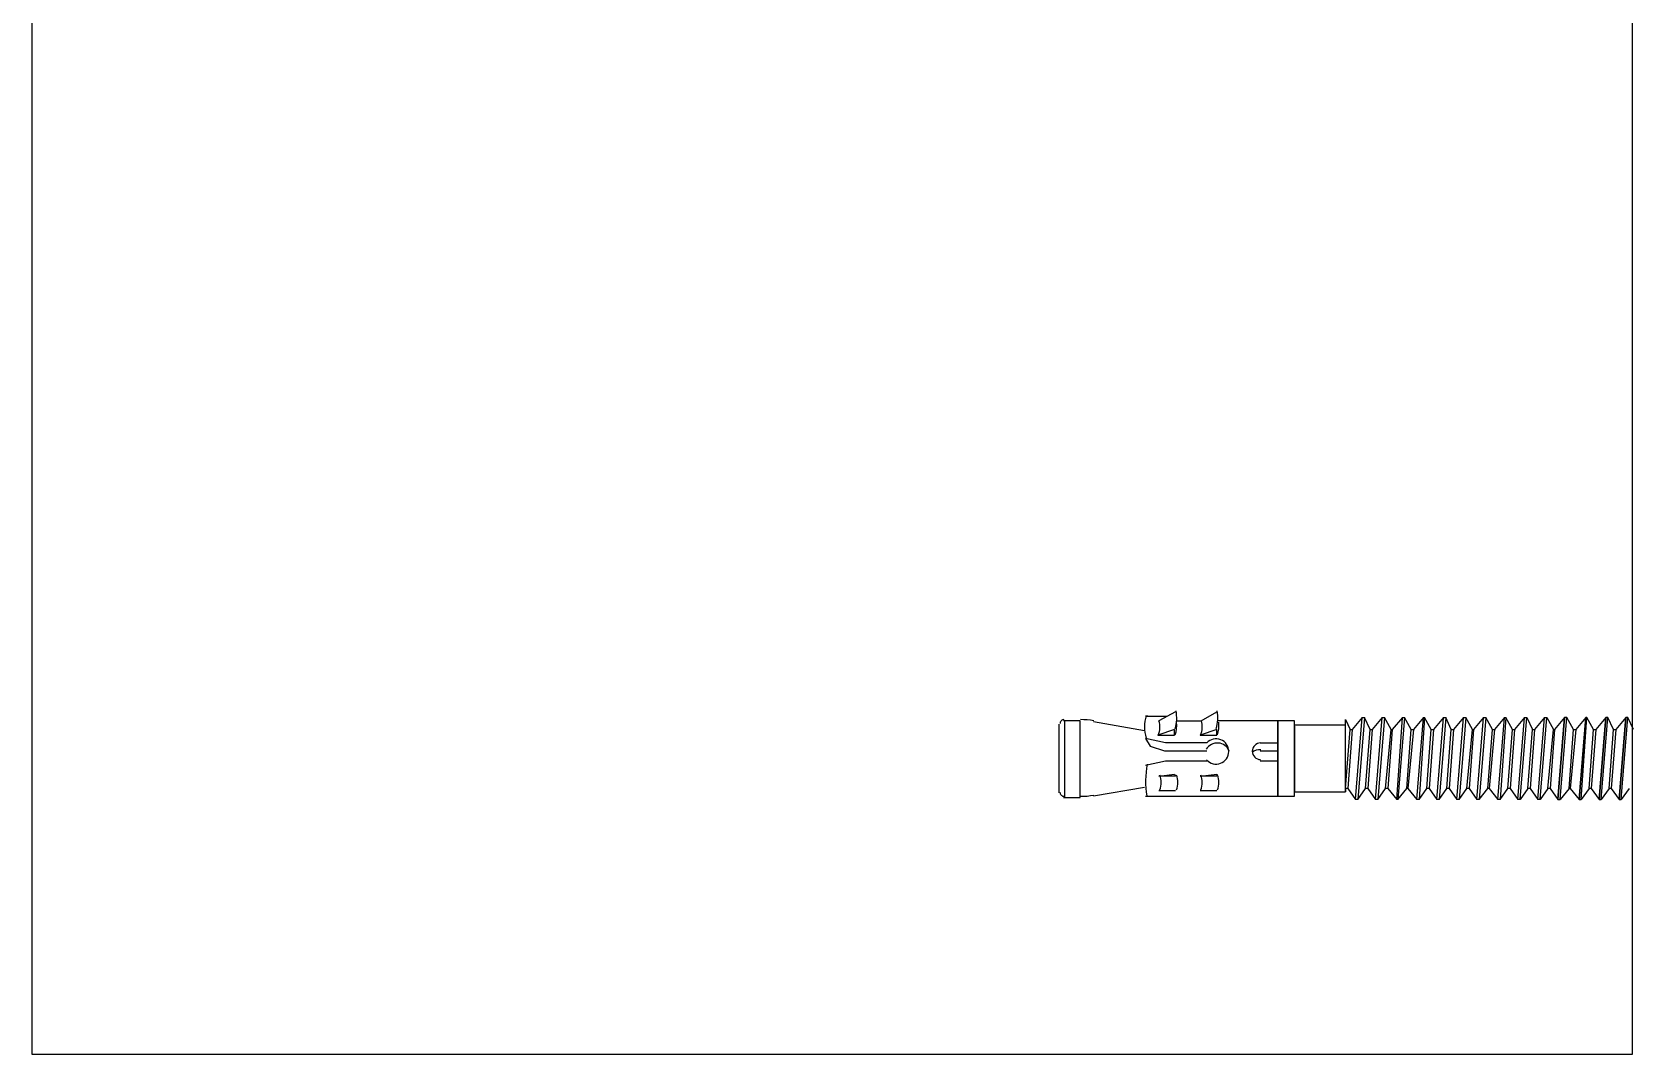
# Model space of a CAD drawing. Header units: millimetres. Extents: x -665 to 1025160, y -28012 to 4210.
# Drawn here: x 1003872.1 to 1004051.8, y 360 to 475 of the extents above; entities that cross this region are included whole.
import ezdxf

# ---------------------------------------------------------------- set-up
doc = ezdxf.new("R2010")
doc.units = ezdxf.units.MM
for name, color, linetype in [('A-WALL', 7, 'Continuous'), ('PDF_0', 7, 'Continuous'), ('PDF_SAS_STB_Side', 7, 'Continuous')]:
    doc.layers.add(name, color=color, linetype=linetype)

msp = doc.modelspace()

# ---------------------------------------------------------------- linework, layer by layer
at = {"layer": 'A-WALL'}
msp.add_lwpolyline([(1003872.125, 360), (1004052.125, 360), (1004052.125, 590), (1003872.125, 590)], close=True, dxfattribs=at)
at = {"layer": 'PDF_0', "lineweight": 25, "transparency": 33554666}
msp.add_line((1004012.255, 397.5), (1004005.505, 397.5), dxfattribs=at)
msp.add_line((1004012.255, 397.5), (1004005.505, 397.5), dxfattribs=at)
at = {"layer": 'PDF_SAS_STB_Side', "lineweight": 25, "transparency": 33554666}
for p, q in [((1003987.63, 397.125), (1003987.63, 389.375)), ((1003987.63, 397.125), (1003987.63, 389.375)), ((1003990.005, 397.5), (1003988.13, 397.5)), ((1003990.005, 397.5), (1003988.13, 397.5)), ((1003988.255, 397.5), (1003988.255, 388.875)), ((1003988.255, 397.5), (1003988.255, 388.875)), ((1003990.005, 388.875), (1003990.005, 397.5)), ((1003990.005, 388.875), (1003990.005, 397.5)), ((1003997.255, 396.375), (1003991.505, 397.375)), ((1003997.255, 396.375), (1003991.505, 397.375)), ((1003997.63, 398), (1003997.38, 398)), ((1003997.38, 398), (1003999.755, 398)), ((1003997.63, 398), (1003997.38, 398)), ((1003997.38, 398), (1003999.755, 398)), ((1004000.755, 398.5), (1003998.88, 397.5)), ((1004000.755, 398.5), (1003998.88, 397.5)), ((1004000.88, 397.5), (1004003.63, 397.5)), ((1004000.88, 397.5), (1004003.63, 397.5)), ((1004003.63, 397.5), (1004005.38, 398.5)), ((1004003.63, 397.5), (1004005.38, 398.5)), ((1004014.13, 397.5), (1004012.255, 397.5)), ((1004012.255, 397.5), (1004012.255, 389)), ((1004012.255, 389), (1004012.255, 397.5)), ((1004012.255, 397.5), (1004012.255, 389)), ((1004012.255, 389), (1004012.255, 397.5)), ((1004012.255, 397.5), (1004012.255, 389)), ((1004014.13, 397.5), (1004012.255, 397.5)), ((1004012.255, 397.5), (1004012.255, 389)), ((1004012.255, 389), (1004012.255, 397.5)), ((1004012.255, 397.5), (1004012.255, 389)), ((1004012.255, 389), (1004012.255, 397.5)), ((1004012.255, 397.5), (1004012.255, 389)), ((1004014.13, 389), (1004014.13, 397.5)), ((1004014.13, 389), (1004014.13, 397.5)), ((1004019.88, 397), (1004014.13, 397)), ((1004019.88, 397), (1004014.13, 397)), ((1004019.88, 389.5), (1004019.88, 397.625)), ((1004019.88, 397.625), (1004020.38, 396.5)), ((1004019.88, 389.5), (1004019.88, 397.625)), ((1004019.88, 397.625), (1004020.38, 396.5)), ((1004021.755, 397.875), (1004020.63, 396.5)), ((1004021.755, 397.875), (1004020.63, 396.5)), ((1004021.005, 388.625), (1004021.755, 397.875)), ((1004021.005, 388.625), (1004021.755, 397.875)), ((1004021.005, 388.625), (1004021.755, 397.875)), ((1004021.005, 388.625), (1004021.755, 397.875)), ((1004022.005, 397.875), (1004021.255, 388.625)), ((1004022.005, 397.875), (1004021.255, 388.625)), ((1004021.755, 397.875), (1004022.005, 397.875)), ((1004021.755, 397.875), (1004022.005, 397.875)), ((1004022.63, 396.5), (1004022.005, 397.875)), ((1004022.63, 396.5), (1004022.005, 397.875)), ((1004024.005, 397.875), (1004022.88, 396.5)), ((1004024.005, 397.875), (1004022.88, 396.5)), ((1004023.255, 388.625), (1004024.005, 397.875)), ((1004023.255, 388.625), (1004024.005, 397.875)), ((1004023.255, 388.625), (1004024.005, 397.875)), ((1004023.255, 388.625), (1004024.005, 397.875)), ((1004024.255, 397.875), (1004023.505, 388.625)), ((1004024.255, 397.875), (1004023.505, 388.625)), ((1004024.005, 397.875), (1004024.255, 397.875)), ((1004024.005, 397.875), (1004024.255, 397.875)), ((1004025.005, 396.5), (1004024.255, 397.875)), ((1004025.005, 396.5), (1004024.255, 397.875)), ((1004026.255, 397.875), (1004025.13, 396.5)), ((1004026.255, 397.875), (1004025.13, 396.5)), ((1004025.63, 388.625), (1004026.255, 397.875)), ((1004025.63, 388.625), (1004026.255, 397.875)), ((1004025.63, 388.625), (1004026.255, 397.875)), ((1004025.63, 388.625), (1004026.255, 397.875)), ((1004026.505, 397.875), (1004025.755, 388.625)), ((1004026.505, 397.875), (1004025.755, 388.625)), ((1004026.255, 397.875), (1004026.505, 397.875)), ((1004026.255, 397.875), (1004026.505, 397.875)), ((1004027.255, 396.5), (1004026.505, 397.875)), ((1004027.255, 396.5), (1004026.505, 397.875)), ((1004028.63, 397.875), (1004027.505, 396.5)), ((1004028.63, 397.875), (1004027.505, 396.5)), ((1004027.88, 388.625), (1004028.63, 397.875)), ((1004027.88, 388.625), (1004028.63, 397.875)), ((1004027.88, 388.625), (1004028.63, 397.875)), ((1004027.88, 388.625), (1004028.63, 397.875)), ((1004028.755, 397.875), (1004028.13, 388.625)), ((1004028.755, 397.875), (1004028.13, 388.625)), ((1004028.63, 397.875), (1004028.755, 397.875)), ((1004028.63, 397.875), (1004028.755, 397.875)), ((1004029.505, 396.5), (1004028.755, 397.875)), ((1004029.505, 396.5), (1004028.755, 397.875)), ((1004030.88, 397.875), (1004029.755, 396.5)), ((1004030.88, 397.875), (1004029.755, 396.5)), ((1004030.13, 388.625), (1004030.88, 397.875)), ((1004030.13, 388.625), (1004030.88, 397.875)), ((1004030.13, 388.625), (1004030.88, 397.875)), ((1004030.13, 388.625), (1004030.88, 397.875)), ((1004031.13, 397.875), (1004030.38, 388.625)), ((1004031.13, 397.875), (1004030.38, 388.625)), ((1004030.88, 397.875), (1004031.13, 397.875)), ((1004030.88, 397.875), (1004031.13, 397.875)), ((1004031.755, 396.5), (1004031.13, 397.875)), ((1004031.755, 396.5), (1004031.13, 397.875)), ((1004033.13, 397.875), (1004032.005, 396.5)), ((1004033.13, 397.875), (1004032.005, 396.5)), ((1004032.38, 388.625), (1004033.13, 397.875)), ((1004032.38, 388.625), (1004033.13, 397.875)), ((1004032.38, 388.625), (1004033.13, 397.875)), ((1004032.38, 388.625), (1004033.13, 397.875)), ((1004033.38, 397.875), (1004032.63, 388.625)), ((1004033.38, 397.875), (1004032.63, 388.625)), ((1004033.13, 397.875), (1004033.38, 397.875)), ((1004033.13, 397.875), (1004033.38, 397.875)), ((1004034.13, 396.5), (1004033.38, 397.875)), ((1004034.13, 396.5), (1004033.38, 397.875)), ((1004035.38, 397.875), (1004034.255, 396.5)), ((1004035.38, 397.875), (1004034.255, 396.5)), ((1004034.63, 388.625), (1004035.38, 397.875)), ((1004034.63, 388.625), (1004035.38, 397.875)), ((1004034.63, 388.625), (1004035.38, 397.875)), ((1004034.63, 388.625), (1004035.38, 397.875)), ((1004035.63, 397.875), (1004034.88, 388.625)), ((1004035.63, 397.875), (1004034.88, 388.625)), ((1004035.38, 397.875), (1004035.63, 397.875)), ((1004035.38, 397.875), (1004035.63, 397.875)), ((1004036.38, 396.5), (1004035.63, 397.875)), ((1004036.38, 396.5), (1004035.63, 397.875)), ((1004037.755, 397.875), (1004036.63, 396.5)), ((1004037.755, 397.875), (1004036.63, 396.5)), ((1004037.005, 388.625), (1004037.755, 397.875)), ((1004037.005, 388.625), (1004037.755, 397.875)), ((1004037.005, 388.625), (1004037.755, 397.875)), ((1004037.005, 388.625), (1004037.755, 397.875)), ((1004037.88, 397.875), (1004037.255, 388.625)), ((1004037.88, 397.875), (1004037.255, 388.625)), ((1004037.755, 397.875), (1004037.88, 397.875)), ((1004037.755, 397.875), (1004037.88, 397.875)), ((1004038.63, 396.5), (1004037.88, 397.875)), ((1004038.63, 396.5), (1004037.88, 397.875)), ((1004040.005, 397.875), (1004038.88, 396.5)), ((1004040.005, 397.875), (1004038.88, 396.5)), ((1004039.255, 388.625), (1004040.005, 397.875)), ((1004039.255, 388.625), (1004040.005, 397.875)), ((1004039.255, 388.625), (1004040.005, 397.875)), ((1004039.255, 388.625), (1004040.005, 397.875)), ((1004039.505, 388.625), (1004040.255, 397.875)), ((1004039.505, 388.625), (1004040.255, 397.875)), ((1004040.005, 397.875), (1004040.255, 397.875)), ((1004040.005, 397.875), (1004040.255, 397.875)), ((1004040.255, 397.875), (1004040.88, 396.5)), ((1004040.255, 397.875), (1004040.88, 396.5)), ((1004042.255, 397.875), (1004041.13, 396.5)), ((1004042.255, 397.875), (1004041.13, 396.5)), ((1004041.505, 388.625), (1004042.255, 397.875)), ((1004041.505, 388.625), (1004042.255, 397.875)), ((1004041.505, 388.625), (1004042.255, 397.875)), ((1004041.505, 388.625), (1004042.255, 397.875)), ((1004041.755, 388.625), (1004042.505, 397.875)), ((1004041.755, 388.625), (1004042.505, 397.875)), ((1004042.255, 397.875), (1004042.505, 397.875)), ((1004042.255, 397.875), (1004042.505, 397.875)), ((1004042.505, 397.875), (1004043.255, 396.5)), ((1004042.505, 397.875), (1004043.255, 396.5)), ((1004044.505, 397.875), (1004043.38, 396.5)), ((1004044.505, 397.875), (1004043.38, 396.5)), ((1004044.505, 397.875), (1004043.755, 388.625)), ((1004043.755, 388.625), (1004044.505, 397.875)), ((1004044.505, 397.875), (1004043.755, 388.625)), ((1004043.755, 388.625), (1004044.505, 397.875)), ((1004044.005, 388.625), (1004044.755, 397.875)), ((1004044.005, 388.625), (1004044.755, 397.875)), ((1004044.755, 397.875), (1004044.505, 397.875)), ((1004044.755, 397.875), (1004044.505, 397.875)), ((1004045.505, 396.5), (1004044.755, 397.875)), ((1004045.505, 396.5), (1004044.755, 397.875)), ((1004046.88, 397.875), (1004045.755, 396.5)), ((1004046.88, 397.875), (1004045.755, 396.5)), ((1004046.88, 397.875), (1004046.13, 388.625)), ((1004046.13, 388.625), (1004046.88, 397.875)), ((1004046.88, 397.875), (1004046.13, 388.625)), ((1004046.13, 388.625), (1004046.88, 397.875)), ((1004046.38, 388.625), (1004047.005, 397.875)), ((1004046.38, 388.625), (1004047.005, 397.875)), ((1004047.005, 397.875), (1004046.88, 397.875)), ((1004047.005, 397.875), (1004046.88, 397.875)), ((1004047.755, 396.5), (1004047.005, 397.875)), ((1004047.755, 396.5), (1004047.005, 397.875)), ((1004049.13, 397.875), (1004048.005, 396.5)), ((1004049.13, 397.875), (1004048.005, 396.5)), ((1004049.13, 397.875), (1004048.38, 388.625)), ((1004048.38, 388.625), (1004049.13, 397.875)), ((1004049.13, 397.875), (1004048.38, 388.625)), ((1004048.38, 388.625), (1004049.13, 397.875)), ((1004048.63, 388.625), (1004049.38, 397.875)), ((1004048.63, 388.625), (1004049.38, 397.875)), ((1004049.38, 397.875), (1004049.13, 397.875)), ((1004049.38, 397.875), (1004049.13, 397.875)), ((1004050.005, 396.5), (1004049.38, 397.875)), ((1004050.005, 396.5), (1004049.38, 397.875)), ((1004051.38, 397.875), (1004050.255, 396.5)), ((1004051.38, 397.875), (1004050.255, 396.5)), ((1004051.38, 397.875), (1004050.63, 388.625)), ((1004050.63, 388.625), (1004051.38, 397.875)), ((1004051.38, 397.875), (1004050.63, 388.625)), ((1004050.63, 388.625), (1004051.38, 397.875)), ((1004050.88, 388.625), (1004051.63, 397.875)), ((1004050.88, 388.625), (1004051.63, 397.875)), ((1004051.63, 397.875), (1004051.38, 397.875)), ((1004051.63, 397.875), (1004051.38, 397.875)), ((1004052.255, 396.5), (1004051.63, 397.875)), ((1004052.255, 396.5), (1004051.63, 397.875)), ((1003999.63, 395), (1003997.38, 395.5)), ((1003997.38, 395.5), (1003997.88, 394.625)), ((1003999.63, 395), (1003997.38, 395.5)), ((1003997.38, 395.5), (1003997.88, 394.625)), ((1004000.63, 396.5), (1003998.755, 395.875)), ((1004000.63, 396.5), (1003998.755, 395.875)), ((1003998.755, 395.875), (1004000.63, 395.875)), ((1003998.755, 395.875), (1004000.63, 395.875)), ((1004000.63, 395.875), (1004000.63, 396.5)), ((1004000.63, 395.875), (1004000.63, 396.5)), ((1004005.38, 396.5), (1004003.505, 395.875)), ((1004005.38, 396.5), (1004003.505, 395.875)), ((1004003.505, 395.875), (1004005.38, 395.875)), ((1004003.505, 395.875), (1004005.38, 395.875)), ((1004005.38, 395.875), (1004005.38, 396.5)), ((1004005.38, 395.875), (1004005.38, 396.5)), ((1004012.255, 390.625), (1004012.255, 395.875)), ((1004012.255, 390.625), (1004012.255, 395.875)), ((1004014.13, 396.875), (1004014.13, 389.5)), ((1004014.13, 396.875), (1004014.13, 389.5)), ((1004019.88, 389.875), (1004020.38, 396.5)), ((1004019.88, 389.875), (1004020.38, 396.5)), ((1004020.63, 396.5), (1004020.13, 389.875)), ((1004020.63, 396.5), (1004020.13, 389.875)), ((1004020.38, 396.5), (1004020.63, 396.5)), ((1004020.38, 396.5), (1004020.63, 396.5)), ((1004022.13, 389.875), (1004022.63, 396.5)), ((1004022.13, 389.875), (1004022.63, 396.5)), ((1004022.88, 396.5), (1004022.38, 389.875)), ((1004022.88, 396.5), (1004022.38, 389.875)), ((1004022.63, 396.5), (1004022.88, 396.5)), ((1004022.63, 396.5), (1004022.88, 396.5)), ((1004024.38, 389.875), (1004025.005, 396.5)), ((1004024.38, 389.875), (1004025.005, 396.5)), ((1004025.13, 396.5), (1004024.63, 389.875)), ((1004025.13, 396.5), (1004024.63, 389.875)), ((1004025.005, 396.5), (1004025.13, 396.5)), ((1004025.005, 396.5), (1004025.13, 396.5)), ((1004026.755, 389.875), (1004027.255, 396.5)), ((1004026.755, 389.875), (1004027.255, 396.5)), ((1004027.505, 396.5), (1004026.88, 389.875)), ((1004027.505, 396.5), (1004026.88, 389.875)), ((1004027.255, 396.5), (1004027.505, 396.5)), ((1004027.255, 396.5), (1004027.505, 396.5)), ((1004029.005, 389.875), (1004029.505, 396.5)), ((1004029.005, 389.875), (1004029.505, 396.5)), ((1004029.755, 396.5), (1004029.255, 389.875)), ((1004029.755, 396.5), (1004029.255, 389.875)), ((1004029.505, 396.5), (1004029.755, 396.5)), ((1004029.505, 396.5), (1004029.755, 396.5)), ((1004031.255, 389.875), (1004031.755, 396.5)), ((1004031.255, 389.875), (1004031.755, 396.5)), ((1004032.005, 396.5), (1004031.505, 389.875)), ((1004032.005, 396.5), (1004031.505, 389.875)), ((1004031.755, 396.5), (1004032.005, 396.5)), ((1004031.755, 396.5), (1004032.005, 396.5)), ((1004033.505, 389.875), (1004034.13, 396.5)), ((1004033.505, 389.875), (1004034.13, 396.5)), ((1004034.255, 396.5), (1004033.755, 389.875)), ((1004034.255, 396.5), (1004033.755, 389.875)), ((1004034.13, 396.5), (1004034.255, 396.5)), ((1004034.13, 396.5), (1004034.255, 396.5)), ((1004035.88, 389.875), (1004036.38, 396.5)), ((1004035.88, 389.875), (1004036.38, 396.5)), ((1004036.63, 396.5), (1004036.005, 389.875)), ((1004036.63, 396.5), (1004036.005, 389.875)), ((1004036.38, 396.5), (1004036.63, 396.5)), ((1004036.38, 396.5), (1004036.63, 396.5)), ((1004038.13, 389.875), (1004038.63, 396.5)), ((1004038.13, 389.875), (1004038.63, 396.5)), ((1004038.88, 396.5), (1004038.38, 389.875)), ((1004038.88, 396.5), (1004038.38, 389.875)), ((1004038.63, 396.5), (1004038.88, 396.5)), ((1004038.63, 396.5), (1004038.88, 396.5)), ((1004040.38, 389.875), (1004040.88, 396.5)), ((1004040.38, 389.875), (1004040.88, 396.5)), ((1004041.13, 396.5), (1004040.63, 389.875)), ((1004041.13, 396.5), (1004040.63, 389.875)), ((1004040.88, 396.5), (1004041.13, 396.5)), ((1004040.88, 396.5), (1004041.13, 396.5)), ((1004042.63, 389.875), (1004043.255, 396.5)), ((1004042.63, 389.875), (1004043.255, 396.5)), ((1004043.38, 396.5), (1004042.88, 389.875)), ((1004043.38, 396.5), (1004042.88, 389.875)), ((1004043.255, 396.5), (1004043.38, 396.5)), ((1004043.255, 396.5), (1004043.38, 396.5)), ((1004045.005, 389.875), (1004045.505, 396.5)), ((1004045.005, 389.875), (1004045.505, 396.5)), ((1004045.755, 396.5), (1004045.13, 389.875)), ((1004045.755, 396.5), (1004045.13, 389.875)), ((1004045.505, 396.5), (1004045.755, 396.5)), ((1004045.505, 396.5), (1004045.755, 396.5)), ((1004047.255, 389.875), (1004047.755, 396.5)), ((1004047.255, 389.875), (1004047.755, 396.5)), ((1004048.005, 396.5), (1004047.505, 389.875)), ((1004048.005, 396.5), (1004047.505, 389.875)), ((1004047.755, 396.5), (1004048.005, 396.5)), ((1004047.755, 396.5), (1004048.005, 396.5)), ((1004049.505, 389.875), (1004050.005, 396.5)), ((1004049.505, 389.875), (1004050.005, 396.5)), ((1004050.255, 396.5), (1004049.755, 389.875)), ((1004050.255, 396.5), (1004049.755, 389.875)), ((1004050.005, 396.5), (1004050.255, 396.5)), ((1004050.005, 396.5), (1004050.255, 396.5)), ((1003997.88, 394.625), (1003999.505, 394.125)), ((1003997.88, 394.625), (1003999.505, 394.125)), ((1003999.505, 394.125), (1004004.255, 394.125)), ((1003999.505, 394.125), (1004004.255, 394.125)), ((1004004.255, 395), (1003999.63, 395)), ((1004004.255, 395), (1003999.63, 395)), ((1004010.255, 395), (1004012.255, 395)), ((1004010.255, 395), (1004012.255, 395)), ((1004010.255, 394.125), (1004012.255, 394.125)), ((1004010.255, 394.125), (1004012.255, 394.125)), ((1003997.38, 392.5), (1003999.63, 393)), ((1003997.38, 392.5), (1003999.63, 393)), ((1003999.63, 393), (1004004.255, 393)), ((1003999.63, 393), (1004004.255, 393)), ((1004010.255, 393), (1004012.255, 393)), ((1004010.255, 393), (1004012.255, 393)), ((1003997.255, 390), (1003991.505, 389)), ((1003997.255, 390), (1003991.505, 389)), ((1003998.88, 391.25), (1004000.63, 391.5)), ((1003998.88, 391.25), (1004000.63, 391.5)), ((1004000.755, 391.25), (1003998.88, 391.25)), ((1004000.755, 391.25), (1003998.88, 391.25)), ((1004000.63, 391.5), (1004000.755, 391.25)), ((1004000.63, 391.5), (1004000.755, 391.25)), ((1004003.505, 391.25), (1004005.38, 391.5)), ((1004003.505, 391.25), (1004005.38, 391.5)), ((1004005.38, 391.25), (1004003.505, 391.25)), ((1004005.38, 391.25), (1004003.505, 391.25)), ((1004005.38, 391.5), (1004005.38, 391.25)), ((1004005.38, 391.5), (1004005.38, 391.25)), ((1004020.13, 389.875), (1004019.88, 389.875)), ((1004019.88, 389.875), (1004019.88, 389.5)), ((1004020.13, 389.875), (1004019.88, 389.875)), ((1004019.88, 389.875), (1004019.88, 389.5)), ((1004020.13, 389.875), (1004021.005, 388.625)), ((1004020.13, 389.875), (1004021.005, 388.625)), ((1004021.255, 388.625), (1004022.13, 389.875)), ((1004021.255, 388.625), (1004022.13, 389.875)), ((1004022.38, 389.875), (1004022.13, 389.875)), ((1004022.38, 389.875), (1004022.13, 389.875)), ((1004022.38, 389.875), (1004023.255, 388.625)), ((1004022.38, 389.875), (1004023.255, 388.625)), ((1004023.505, 388.625), (1004024.38, 389.875)), ((1004023.505, 388.625), (1004024.38, 389.875)), ((1004024.63, 389.875), (1004024.38, 389.875)), ((1004024.63, 389.875), (1004024.38, 389.875)), ((1004024.63, 389.875), (1004025.63, 388.625)), ((1004024.63, 389.875), (1004025.63, 388.625)), ((1004025.755, 388.625), (1004026.755, 389.875)), ((1004025.755, 388.625), (1004026.755, 389.875)), ((1004026.88, 389.875), (1004026.755, 389.875)), ((1004026.88, 389.875), (1004026.755, 389.875)), ((1004026.88, 389.875), (1004027.88, 388.625)), ((1004026.88, 389.875), (1004027.88, 388.625)), ((1004028.13, 388.625), (1004029.005, 389.875)), ((1004028.13, 388.625), (1004029.005, 389.875)), ((1004029.255, 389.875), (1004029.005, 389.875)), ((1004029.255, 389.875), (1004029.005, 389.875)), ((1004029.255, 389.875), (1004030.13, 388.625)), ((1004029.255, 389.875), (1004030.13, 388.625)), ((1004030.38, 388.625), (1004031.255, 389.875)), ((1004030.38, 388.625), (1004031.255, 389.875)), ((1004031.505, 389.875), (1004031.255, 389.875)), ((1004031.505, 389.875), (1004031.255, 389.875)), ((1004031.505, 389.875), (1004032.38, 388.625)), ((1004031.505, 389.875), (1004032.38, 388.625)), ((1004032.63, 388.625), (1004033.505, 389.875)), ((1004032.63, 388.625), (1004033.505, 389.875)), ((1004033.755, 389.875), (1004033.505, 389.875)), ((1004033.755, 389.875), (1004033.505, 389.875)), ((1004033.755, 389.875), (1004034.63, 388.625)), ((1004033.755, 389.875), (1004034.63, 388.625)), ((1004034.88, 388.625), (1004035.88, 389.875)), ((1004034.88, 388.625), (1004035.88, 389.875)), ((1004036.005, 389.875), (1004035.88, 389.875)), ((1004036.005, 389.875), (1004035.88, 389.875)), ((1004036.005, 389.875), (1004037.005, 388.625)), ((1004036.005, 389.875), (1004037.005, 388.625)), ((1004037.255, 388.625), (1004038.13, 389.875)), ((1004037.255, 388.625), (1004038.13, 389.875)), ((1004038.38, 389.875), (1004038.13, 389.875)), ((1004038.38, 389.875), (1004038.13, 389.875)), ((1004038.38, 389.875), (1004039.255, 388.625)), ((1004038.38, 389.875), (1004039.255, 388.625)), ((1004040.38, 389.875), (1004039.505, 388.625)), ((1004040.38, 389.875), (1004039.505, 388.625)), ((1004040.63, 389.875), (1004040.38, 389.875)), ((1004040.63, 389.875), (1004040.38, 389.875)), ((1004040.63, 389.875), (1004041.505, 388.625)), ((1004040.63, 389.875), (1004041.505, 388.625)), ((1004042.63, 389.875), (1004041.755, 388.625)), ((1004042.63, 389.875), (1004041.755, 388.625)), ((1004042.88, 389.875), (1004042.63, 389.875)), ((1004042.88, 389.875), (1004042.63, 389.875)), ((1004042.88, 389.875), (1004043.755, 388.625)), ((1004042.88, 389.875), (1004043.755, 388.625)), ((1004045.005, 389.875), (1004044.005, 388.625)), ((1004045.005, 389.875), (1004044.005, 388.625)), ((1004045.13, 389.875), (1004045.005, 389.875)), ((1004045.13, 389.875), (1004045.005, 389.875)), ((1004045.13, 389.875), (1004046.13, 388.625)), ((1004045.13, 389.875), (1004046.13, 388.625)), ((1004047.255, 389.875), (1004046.38, 388.625)), ((1004047.255, 389.875), (1004046.38, 388.625)), ((1004047.505, 389.875), (1004047.255, 389.875)), ((1004047.505, 389.875), (1004047.255, 389.875)), ((1004047.505, 389.875), (1004048.38, 388.625)), ((1004047.505, 389.875), (1004048.38, 388.625)), ((1004049.505, 389.875), (1004048.63, 388.625)), ((1004049.505, 389.875), (1004048.63, 388.625)), ((1004049.755, 389.875), (1004049.505, 389.875)), ((1004049.755, 389.875), (1004049.505, 389.875)), ((1004049.755, 389.875), (1004050.63, 388.625)), ((1004049.755, 389.875), (1004050.63, 388.625)), ((1004051.755, 389.875), (1004050.88, 388.625)), ((1004051.755, 389.875), (1004050.88, 388.625)), ((1003988.13, 388.875), (1003990.005, 388.875)), ((1003988.13, 388.875), (1003990.005, 388.875)), ((1003997.38, 389), (1004012.255, 389)), ((1003997.38, 389), (1004012.255, 389)), ((1004000.755, 389.625), (1003998.88, 389.625)), ((1004000.755, 389.625), (1003998.88, 389.625)), ((1004005.38, 389.625), (1004003.505, 389.625)), ((1004005.38, 389.625), (1004003.505, 389.625)), ((1004012.255, 389), (1004014.13, 389)), ((1004012.255, 389), (1004014.13, 389)), ((1004014.13, 389.5), (1004019.88, 389.5)), ((1004014.13, 389.5), (1004019.88, 389.5)), ((1004021.255, 388.625), (1004021.005, 388.625)), ((1004021.255, 388.625), (1004021.005, 388.625)), ((1004023.505, 388.625), (1004023.255, 388.625)), ((1004023.505, 388.625), (1004023.255, 388.625)), ((1004025.755, 388.625), (1004025.63, 388.625)), ((1004025.755, 388.625), (1004025.63, 388.625)), ((1004028.13, 388.625), (1004027.88, 388.625)), ((1004028.13, 388.625), (1004027.88, 388.625)), ((1004030.38, 388.625), (1004030.13, 388.625)), ((1004030.38, 388.625), (1004030.13, 388.625)), ((1004032.63, 388.625), (1004032.38, 388.625)), ((1004032.63, 388.625), (1004032.38, 388.625)), ((1004034.88, 388.625), (1004034.63, 388.625)), ((1004034.88, 388.625), (1004034.63, 388.625)), ((1004037.255, 388.625), (1004037.005, 388.625)), ((1004037.255, 388.625), (1004037.005, 388.625)), ((1004039.505, 388.625), (1004039.255, 388.625)), ((1004039.505, 388.625), (1004039.255, 388.625)), ((1004041.755, 388.625), (1004041.505, 388.625)), ((1004041.755, 388.625), (1004041.505, 388.625)), ((1004043.755, 388.625), (1004044.005, 388.625)), ((1004043.755, 388.625), (1004044.005, 388.625)), ((1004046.13, 388.625), (1004046.38, 388.625)), ((1004046.13, 388.625), (1004046.38, 388.625)), ((1004048.38, 388.625), (1004048.63, 388.625)), ((1004048.38, 388.625), (1004048.63, 388.625)), ((1004050.63, 388.625), (1004050.88, 388.625)), ((1004050.63, 388.625), (1004050.88, 388.625))]:
    msp.add_line(p, q, dxfattribs=at)
for centre, radius, start, end in [((1003988.192, 397.188), 0.437, 89.99993, 180.00007), ((1003988.192, 397.188), 0.437, 89.99993, 180.00007), ((1003990.068, 389.062), 8.563, 80.00376, 90.00021), ((1003990.068, 389.062), 8.563, 80.00376, 90.00021), ((1004001.443, 396.813), 4.188, 162.54559, 197.45441), ((1004001.443, 396.813), 4.188, 162.54559, 197.45441), ((1003996.689, 396.785), 2.305, 336.99143, 18.07208), ((1003996.689, 396.785), 2.305, 336.99143, 18.07208), ((1003996.817, 397.813), 4.063, 343.05349, 11.16661), ((1003996.817, 397.813), 4.063, 343.05349, 11.16661), ((1003996.565, 397.063), 4.315, 344.36733, 3.539), ((1003996.565, 397.063), 4.315, 344.36733, 3.539), ((1004001.443, 396.813), 2.312, 336.31952, 17.40016), ((1004001.443, 396.813), 2.312, 336.31952, 17.40016), ((1004001.442, 397.813), 4.063, 343.05349, 11.16661), ((1004001.442, 397.813), 4.063, 343.05349, 11.16661), ((1004001.315, 397.063), 4.315, 344.36733, 3.539), ((1004001.315, 397.063), 4.315, 344.36733, 3.539), ((1004005.31, 394.047), 1.422, 221.53656, 137.91882), ((1004005.31, 394.047), 1.422, 221.53656, 137.91882), ((1004005.442, 393.563), 1.437, 21.61159, 149.65668), ((1004005.442, 393.563), 1.437, 21.61159, 149.65668), ((1004010.193, 392.937), 1.313, 83.9923, 129.82485), ((1004010.193, 392.937), 1.313, 83.9923, 129.82485), ((1004010.318, 394.063), 0.938, 90.00133, 269.99867), ((1004010.318, 394.063), 0.938, 90.00133, 269.99867), ((1004007.192, 390.688), 9.812, 168.74417, 189.6636), ((1004007.192, 390.688), 9.812, 168.74417, 189.6636), ((1003996.817, 390.562), 2.313, 338.97333, 21.02667), ((1003996.817, 390.562), 2.313, 338.97333, 21.02667), ((1003998.692, 390.562), 2.313, 338.97333, 21.02667), ((1003998.692, 390.562), 2.313, 338.97333, 21.02667), ((1004001.442, 390.562), 2.313, 338.97333, 21.02667), ((1004001.442, 390.562), 2.313, 338.97333, 21.02667), ((1004003.317, 390.562), 2.313, 338.97333, 21.02667), ((1004003.317, 390.562), 2.313, 338.97333, 21.02667), ((1003988.192, 389.438), 0.437, 179.99993, 270.00007), ((1003988.192, 389.438), 0.437, 179.99993, 270.00007), ((1003990.068, 397.563), 8.563, 269.99979, 279.99624), ((1003990.068, 397.563), 8.563, 269.99979, 279.99624)]:
    msp.add_arc(centre, radius, start, end, dxfattribs=at)

doc.saveas('drawing.dxf')
